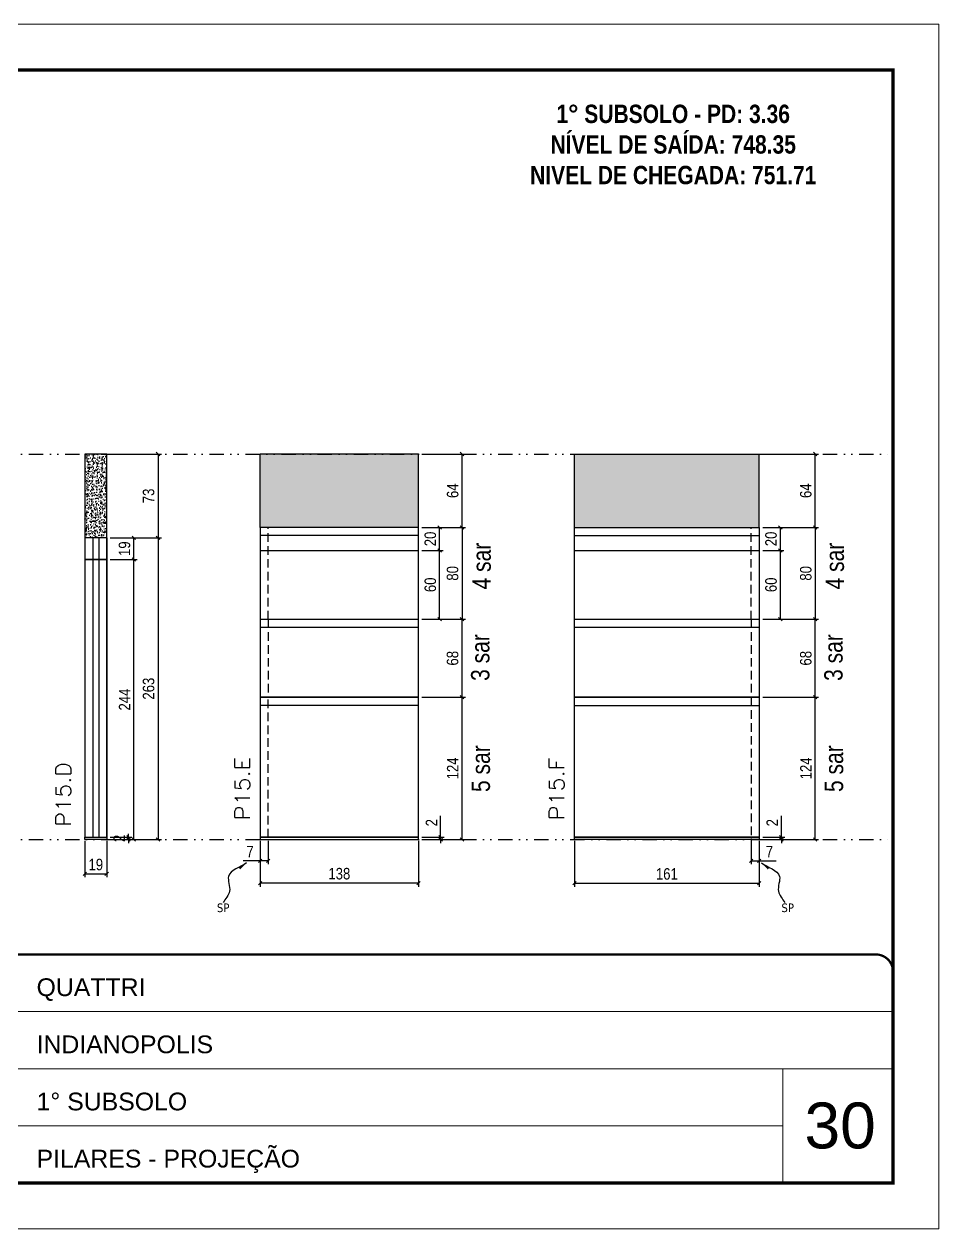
# Model space of a CAD drawing. Header units: millimetres. Extents: x 1945 to 8225, y 304 to 15137.
# Drawn here: x 4231 to 5028, y 6047 to 7097 of the extents above; entities that cross this region are included whole.
import ezdxf

# ---------------------------------------------------------------- set-up
doc = ezdxf.new("R2010")
doc.units = ezdxf.units.MM
for name, pattern in [('CONTINUO', [0]), ('DASHED', [0.75, 0.5, -0.25]), ('DIVIDE2', [0.625, 0.25, -0.125, 0, -0.125, 0, -0.125]), ('HIDDEN', [0.375, 0.25, -0.125])]:
    doc.linetypes.add(name, pattern=pattern)
for name, color, linetype, lineweight in [('CARIMBO', 255, 'Continuous', 9), ('Folhas', 255, 'Continuous', 9), ('SARRAFO DE PRESSAO', 251, 'DASHED', 9), ('Texto Seção', 7, 'Continuous', 15)]:
    doc.layers.add(name, color=color, linetype=linetype, lineweight=lineweight)
for name, color, linetype in [('COTA', 241, 'Continuous'), ('NOMENCLATURA', 7, 'Continuous'), ('Nível', 160, 'Continuous'), ('Painéis', 200, 'Continuous'), ('SARR_2.2x7', 40, 'Continuous'), ('texto', 7, 'Continuous')]:
    doc.layers.add(name, color=color, linetype=linetype)
doc.styles.add('ARIAL', font='arial.ttf')
doc.styles.add('ARIAL_NARROW', font='ARIALN.TTF', dxfattribs={"height": 0.2})
doc.styles.add('COTA TECNICA', font='techl___.ttf', dxfattribs={"height": 10})
doc.styles.add('COTA TECNICA-50', font='techl___.ttf', dxfattribs={"height": 10})
doc.styles.add('REGUA-120', font='ROMANS.shx', dxfattribs={"height": 15})
doc.styles.add('ROMANC', font='techb___.ttf', dxfattribs={"height": 2.5})
doc.styles.get("Standard").update_dxf_attribs({"font": 'arial.ttf'})
doc.dimstyles.new('COTA PAINEL-50', dxfattribs={"dimtxt": 10, "dimasz": 3, "dimexe": 3, "dimexo": 3, "dimgap": 3, "dimtad": 1, "dimdec": 1, "dimzin": 12, "dimdsep": 46, "dimtxsty": 'COTA TECNICA-50', "dimblk1": 'OBLIQUE', "dimblk2": 'OBLIQUE', "dimsah": 1, "dimcen": 0.9, "dimclrd": 4, "dimclre": 4, "dimclrt": 240, "dimadec": 1, "dimazin": 3, "dimtfac": 1, "dimtdec": 1, "dimtmove": 0, "dimatfit": 3, "dimfxl": 1, "dimtolj": 1, "dimtzin": 12, "dimarcsym": 0})
doc.dimstyles.new('PAINEL', dxfattribs={"dimtxt": 10, "dimasz": 3, "dimexe": 3, "dimexo": 3, "dimgap": 3, "dimtad": 1, "dimdec": 1, "dimzin": 12, "dimdsep": 46, "dimtxsty": 'COTA TECNICA', "dimblk1": 'OBLIQUE', "dimblk2": 'OBLIQUE', "dimsah": 1, "dimcen": 0.9, "dimclrd": 4, "dimclre": 4, "dimclrt": 240, "dimadec": 1, "dimazin": 3, "dimtfac": 1, "dimtdec": 1, "dimtmove": 0, "dimatfit": 3, "dimfxl": 1, "dimtolj": 1, "dimtzin": 12, "dimarcsym": 0})
doc.dimstyles.get("Standard").update_dxf_attribs({"dimtxt": 0.18, "dimasz": 0.18, "dimexe": 0.18, "dimexo": 0.0625, "dimgap": 0.09, "dimtad": 0, "dimtih": 1, "dimtoh": 1, "dimdec": 4, "dimzin": 0, "dimdsep": 46, "dimtxsty": 'Standard', "dimcen": 0.09, "dimadec": 0, "dimazin": 0, "dimtfac": 1, "dimtdec": 4, "dimtofl": 0, "dimtmove": 0, "dimatfit": 3, "dimfxl": 1, "dimtolj": 1, "dimtzin": 0, "dimarcsym": 0})

# ---------------------------------------------------------------- blocks, each defined once
blk = doc.blocks.new('9999999999')
at = {"color": 30, "linetype": 'CONTINUO'}
for p, q in [((98564.6, 34379.6), (99584, 34379.6)), ((98564.6, 34329.8), (99488, 34329.8)), ((99584, 34329.8), (99488, 34329.8)), ((99488, 34329.8), (99488, 34230.2)), ((98564.6, 34280), (99488, 34280))]:
    blk.add_line(p, q, dxfattribs=at)
at = {"color": 30, "linetype": 'CONTINUO', "const_width": 2}
blk.add_lwpolyline([(99584, 34230.2), (99584, 34414.4, 0.414214), (99569, 34429.4), (98229, 34429.4, 0.414214), (98214, 34414.4), (98214, 34245.2, 0.414214), (98229, 34230.2), (99584, 34230.2)], format="xyb", dxfattribs=at)
at = {"layer": 'Folhas'}
blk.add_lwpolyline([(98139, 34190.2), (99624, 34190.2), (99624, 35240.2), (98139, 35240.2)], close=True, dxfattribs=at)
at = {"layer": 'Folhas', "color": 30, "const_width": 3}
blk.add_lwpolyline([(98214, 34230.2), (99584, 34230.2), (99584, 35200.2), (98214, 35200.2)], close=True, dxfattribs=at)
at = {"color": 7, "linetype": 'Continuous', "ltscale": 5, "style": 'ARIAL'}
for s, height, p in [('QUATTRI', 15.48, (98837.7, 34393.1)), ('INDIANOPOLIS', 15.483, (98837.7, 34343.3)), ('1° SUBSOLO', 15.48, (98837.7, 34293.5)), ('PILARES - PROJEÇÃO', 15.483, (98837.7, 34243.7))]:
    blk.add_text(s, height=height, dxfattribs=at).set_placement(p)
blk = doc.blocks.new('_Oblique')
at = {"color": 0, "linetype": 'ByBlock', "lineweight": -2}
blk.add_line((-0.5, -0.5), (0.5, 0.5), dxfattribs=at)
blk = doc.blocks.new('*D767')
at = {"layer": 'COTA', "color": 4, "lineweight": -2, "transparency": 16777216}
for p, q in [((4436.9, 6385.4), (4436.9, 6345.3)), ((4574.9, 6385.4), (4574.9, 6345.3)), ((4574.9, 6348.3), (4436.9, 6348.3))]:
    blk.add_line(p, q, dxfattribs=at)
at = {"layer": 'Defpoints', "color": 0, "transparency": 16777216}
for p in [(4436.9, 6388.4), (4574.9, 6388.4), (4436.9, 6348.3)]:
    blk.add_point(p, dxfattribs=at)
at = {"layer": 'COTA', "color": 4, "lineweight": -2, "transparency": 16777216, "xscale": 3, "yscale": 3, "zscale": 3, "rotation": 180}
blk.add_blockref('_Oblique', (4436.9, 6348.3), dxfattribs=at)
at = {"layer": 'COTA', "color": 4, "lineweight": -2, "transparency": 16777216, "xscale": 3, "yscale": 3, "zscale": 3}
blk.add_blockref('_Oblique', (4574.9, 6348.3), dxfattribs=at)
at = {"layer": 'COTA', "color": 240, "transparency": 16777216, "insert": (4505.9, 6356.6), "char_height": 10, "attachment_point": 5, "style": 'COTA TECNICA'}
blk.add_mtext('\\A1;138', dxfattribs=at)
blk = doc.blocks.new('*D768')
at = {"layer": 'COTA', "color": 4, "lineweight": -2, "transparency": 16777216}
for p, q in [((4443.9, 6385.4), (4443.9, 6364.9)), ((4436.9, 6383.4), (4436.9, 6364.9)), ((4436.9, 6367.9), (4422.2, 6367.9)), ((4443.9, 6367.9), (4436.9, 6367.9))]:
    blk.add_line(p, q, dxfattribs=at)
at = {"layer": 'Defpoints', "color": 0, "transparency": 16777216}
for p in [(4436.9, 6386.4), (4443.9, 6388.4), (4436.9, 6367.9)]:
    blk.add_point(p, dxfattribs=at)
at = {"layer": 'COTA', "color": 4, "lineweight": -2, "transparency": 16777216, "xscale": 3, "yscale": 3, "zscale": 3, "rotation": 180}
blk.add_blockref('_Oblique', (4436.9, 6367.9), dxfattribs=at)
at = {"layer": 'COTA', "color": 4, "lineweight": -2, "transparency": 16777216, "xscale": 3, "yscale": 3, "zscale": 3}
blk.add_blockref('_Oblique', (4443.9, 6367.9), dxfattribs=at)
at = {"layer": 'COTA', "color": 240, "transparency": 16777216, "insert": (4428.1, 6375.9), "char_height": 10, "attachment_point": 5, "style": 'COTA TECNICA-50'}
blk.add_mtext('\\A1;7', dxfattribs=at)
blk = doc.blocks.new('*D769')
at = {"layer": 'COTA', "color": 4, "lineweight": -2, "transparency": 16777216}
for p, q in [((4594.2, 6388.4), (4594.2, 6407.2)), ((4577.9, 6388.4), (4597.2, 6388.4)), ((4577.9, 6386.4), (4597.2, 6386.4)), ((4594.2, 6386.4), (4594.2, 6388.4)), ((4594.2, 6386.4), (4594.2, 6383.4))]:
    blk.add_line(p, q, dxfattribs=at)
at = {"layer": 'Defpoints', "color": 0, "transparency": 16777216}
for p in [(4574.9, 6388.4), (4574.9, 6386.4), (4594.2, 6386.4)]:
    blk.add_point(p, dxfattribs=at)
at = {"layer": 'COTA', "color": 4, "lineweight": -2, "transparency": 16777216, "xscale": 3, "yscale": 3, "zscale": 3}
for p, rotation in [((4594.2, 6388.4), 270), ((4594.2, 6386.4), 90)]:
    blk.add_blockref('_Oblique', p, dxfattribs=dict(at, rotation=rotation))
at = {"layer": 'COTA', "color": 240, "transparency": 16777216, "insert": (4586.2, 6401.1), "char_height": 10, "attachment_point": 5, "rotation": 90, "style": 'COTA TECNICA-50'}
blk.add_mtext('\\A1;2', dxfattribs=at)
blk = doc.blocks.new('*D675')
at = {"layer": 'COTA', "color": 4, "lineweight": -2, "transparency": 16777216}
for p, q in [((4577.9, 6722.4), (4615.8, 6722.4)), ((4612.8, 6658.4), (4612.8, 6722.4)), ((4577.9, 6658.4), (4615.8, 6658.4))]:
    blk.add_line(p, q, dxfattribs=at)
at = {"layer": 'Defpoints', "color": 0, "transparency": 16777216}
for p in [(4574.9, 6722.4), (4612.8, 6722.4), (4574.9, 6658.4)]:
    blk.add_point(p, dxfattribs=at)
at = {"layer": 'COTA', "color": 4, "lineweight": -2, "transparency": 16777216, "xscale": 3, "yscale": 3, "zscale": 3}
for p, rotation in [((4612.8, 6722.4), 90), ((4612.8, 6658.4), 270)]:
    blk.add_blockref('_Oblique', p, dxfattribs=dict(at, rotation=rotation))
at = {"layer": 'COTA', "color": 240, "transparency": 16777216, "insert": (4604.7, 6690.4), "char_height": 10, "attachment_point": 5, "rotation": 90, "style": 'COTA TECNICA'}
blk.add_mtext('\\A1;64', dxfattribs=at)
blk = doc.blocks.new('*D676')
at = {"layer": 'COTA', "color": 4, "lineweight": -2, "transparency": 16777216}
for p, q in [((4577.9, 6510.4), (4615.8, 6510.4)), ((4612.8, 6386.4), (4612.8, 6510.4)), ((4577.9, 6386.4), (4615.8, 6386.4))]:
    blk.add_line(p, q, dxfattribs=at)
at = {"layer": 'Defpoints', "color": 0, "transparency": 16777216}
for p in [(4574.9, 6510.4), (4612.8, 6510.4), (4574.9, 6386.4)]:
    blk.add_point(p, dxfattribs=at)
at = {"layer": 'COTA', "color": 4, "lineweight": -2, "transparency": 16777216, "xscale": 3, "yscale": 3, "zscale": 3}
for p, rotation in [((4612.8, 6510.4), 90), ((4612.8, 6386.4), 270)]:
    blk.add_blockref('_Oblique', p, dxfattribs=dict(at, rotation=rotation))
at = {"layer": 'COTA', "color": 240, "transparency": 16777216, "insert": (4604.7, 6448.4), "char_height": 10, "attachment_point": 5, "rotation": 90, "style": 'COTA TECNICA'}
blk.add_mtext('\\A1;124', dxfattribs=at)
blk = doc.blocks.new('*D677')
at = {"layer": 'COTA', "color": 4, "lineweight": -2, "transparency": 16777216}
for p, q in [((4710.8, 6385.4), (4710.8, 6345.3)), ((4871.8, 6385.4), (4871.8, 6345.3)), ((4710.8, 6348.3), (4871.8, 6348.3))]:
    blk.add_line(p, q, dxfattribs=at)
at = {"layer": 'Defpoints', "color": 0, "transparency": 16777216}
for p in [(4710.8, 6388.4), (4871.8, 6388.4), (4871.8, 6348.3)]:
    blk.add_point(p, dxfattribs=at)
at = {"layer": 'COTA', "color": 4, "lineweight": -2, "transparency": 16777216, "xscale": 3, "yscale": 3, "zscale": 3, "rotation": 180}
blk.add_blockref('_Oblique', (4710.8, 6348.3), dxfattribs=at)
at = {"layer": 'COTA', "color": 4, "lineweight": -2, "transparency": 16777216, "xscale": 3, "yscale": 3, "zscale": 3}
blk.add_blockref('_Oblique', (4871.8, 6348.3), dxfattribs=at)
at = {"layer": 'COTA', "color": 240, "transparency": 16777216, "insert": (4791.3, 6356.4), "char_height": 10, "attachment_point": 5, "style": 'COTA TECNICA'}
blk.add_mtext('\\A1;161', dxfattribs=at)
blk = doc.blocks.new('*D678')
at = {"layer": 'COTA', "color": 4, "lineweight": -2, "transparency": 16777216}
for p, q in [((4864.8, 6387.4), (4864.8, 6364.9)), ((4871.8, 6383.4), (4871.8, 6364.9)), ((4864.8, 6367.9), (4871.8, 6367.9)), ((4871.8, 6367.9), (4886.5, 6367.9))]:
    blk.add_line(p, q, dxfattribs=at)
at = {"layer": 'Defpoints', "color": 0, "transparency": 16777216}
for p in [(4864.8, 6390.4), (4871.8, 6386.4), (4871.8, 6367.9)]:
    blk.add_point(p, dxfattribs=at)
at = {"layer": 'COTA', "color": 4, "lineweight": -2, "transparency": 16777216, "xscale": 3, "yscale": 3, "zscale": 3, "rotation": 180}
blk.add_blockref('_Oblique', (4864.8, 6367.9), dxfattribs=at)
at = {"layer": 'COTA', "color": 4, "lineweight": -2, "transparency": 16777216, "xscale": 3, "yscale": 3, "zscale": 3}
blk.add_blockref('_Oblique', (4871.8, 6367.9), dxfattribs=at)
at = {"layer": 'COTA', "color": 240, "transparency": 16777216, "insert": (4880.7, 6375.9), "char_height": 10, "attachment_point": 5, "style": 'COTA TECNICA-50'}
blk.add_mtext('\\A1;7', dxfattribs=at)
blk = doc.blocks.new('*D679')
at = {"layer": 'COTA', "color": 4, "lineweight": -2, "transparency": 16777216}
for p, q in [((4891.1, 6388.4), (4891.1, 6407.2)), ((4874.8, 6388.4), (4894.1, 6388.4)), ((4874.8, 6386.4), (4894.1, 6386.4)), ((4891.1, 6386.4), (4891.1, 6388.4)), ((4891.1, 6386.4), (4891.1, 6383.4))]:
    blk.add_line(p, q, dxfattribs=at)
at = {"layer": 'Defpoints', "color": 0, "transparency": 16777216}
for p in [(4871.8, 6388.4), (4871.8, 6386.4), (4891.1, 6386.4)]:
    blk.add_point(p, dxfattribs=at)
at = {"layer": 'COTA', "color": 4, "lineweight": -2, "transparency": 16777216, "xscale": 3, "yscale": 3, "zscale": 3}
for p, rotation in [((4891.1, 6388.4), 270), ((4891.1, 6386.4), 90)]:
    blk.add_blockref('_Oblique', p, dxfattribs=dict(at, rotation=rotation))
at = {"layer": 'COTA', "color": 240, "transparency": 16777216, "insert": (4883.1, 6401.1), "char_height": 10, "attachment_point": 5, "rotation": 90, "style": 'COTA TECNICA-50'}
blk.add_mtext('\\A1;2', dxfattribs=at)
blk = doc.blocks.new('*D680')
at = {"layer": 'COTA', "color": 4, "lineweight": -2, "transparency": 16777216}
for p, q in [((4874.8, 6722.4), (4923.5, 6722.4)), ((4920.5, 6658.4), (4920.5, 6722.4)), ((4874.8, 6658.4), (4923.5, 6658.4))]:
    blk.add_line(p, q, dxfattribs=at)
at = {"layer": 'Defpoints', "color": 0, "transparency": 16777216}
for p in [(4871.8, 6722.4), (4920.5, 6722.4), (4871.8, 6658.4)]:
    blk.add_point(p, dxfattribs=at)
at = {"layer": 'COTA', "color": 4, "lineweight": -2, "transparency": 16777216, "xscale": 3, "yscale": 3, "zscale": 3}
for p, rotation in [((4920.5, 6722.4), 90), ((4920.5, 6658.4), 270)]:
    blk.add_blockref('_Oblique', p, dxfattribs=dict(at, rotation=rotation))
at = {"layer": 'COTA', "color": 240, "transparency": 16777216, "insert": (4912.4, 6690.4), "char_height": 10, "attachment_point": 5, "rotation": 90, "style": 'COTA TECNICA'}
blk.add_mtext('\\A1;64', dxfattribs=at)
blk = doc.blocks.new('*D681')
at = {"layer": 'COTA', "color": 4, "lineweight": -2, "transparency": 16777216}
for p, q in [((4874.8, 6510.4), (4923.5, 6510.4)), ((4920.5, 6386.4), (4920.5, 6510.4)), ((4874.8, 6386.4), (4923.5, 6386.4))]:
    blk.add_line(p, q, dxfattribs=at)
at = {"layer": 'Defpoints', "color": 0, "transparency": 16777216}
for p in [(4871.8, 6510.4), (4920.5, 6510.4), (4871.8, 6386.4)]:
    blk.add_point(p, dxfattribs=at)
at = {"layer": 'COTA', "color": 4, "lineweight": -2, "transparency": 16777216, "xscale": 3, "yscale": 3, "zscale": 3}
for p, rotation in [((4920.5, 6510.4), 90), ((4920.5, 6386.4), 270)]:
    blk.add_blockref('_Oblique', p, dxfattribs=dict(at, rotation=rotation))
at = {"layer": 'COTA', "color": 240, "transparency": 16777216, "insert": (4912.5, 6448.4), "char_height": 10, "attachment_point": 5, "rotation": 90, "style": 'COTA TECNICA'}
blk.add_mtext('\\A1;124', dxfattribs=at)
blk = doc.blocks.new('*D686')
at = {"layer": 'COTA', "color": 4, "lineweight": -2, "transparency": 16777216}
for p, q in [((4284.2, 6385.4), (4284.2, 6353.5)), ((4303.2, 6385.4), (4303.2, 6353.5)), ((4284.2, 6356.5), (4303.2, 6356.5))]:
    blk.add_line(p, q, dxfattribs=at)
at = {"layer": 'Defpoints', "color": 0, "transparency": 16777216}
for p in [(4284.2, 6388.4), (4303.2, 6388.4), (4303.2, 6356.5)]:
    blk.add_point(p, dxfattribs=at)
at = {"layer": 'COTA', "color": 4, "lineweight": -2, "transparency": 16777216, "xscale": 3, "yscale": 3, "zscale": 3, "rotation": 180}
blk.add_blockref('_Oblique', (4284.2, 6356.5), dxfattribs=at)
at = {"layer": 'COTA', "color": 4, "lineweight": -2, "transparency": 16777216, "xscale": 3, "yscale": 3, "zscale": 3}
blk.add_blockref('_Oblique', (4303.2, 6356.5), dxfattribs=at)
at = {"layer": 'COTA', "color": 240, "transparency": 16777216, "insert": (4293.7, 6364.6), "char_height": 10, "attachment_point": 5, "style": 'COTA TECNICA'}
blk.add_mtext('\\A1;19', dxfattribs=at)
blk = doc.blocks.new('*D687')
at = {"layer": 'COTA', "color": 4, "lineweight": -2, "transparency": 16777216}
for p, q in [((4306.2, 6388.4), (4325.1, 6388.4)), ((4306.2, 6386.4), (4325.1, 6386.4)), ((4322.1, 6388.4), (4322.1, 6391.4)), ((4322.1, 6386.4), (4322.1, 6388.4)), ((4322.1, 6386.4), (4322.1, 6383.4))]:
    blk.add_line(p, q, dxfattribs=at)
at = {"layer": 'Defpoints', "color": 0, "transparency": 16777216}
for p in [(4303.2, 6388.4), (4303.2, 6386.4), (4322.1, 6388.4)]:
    blk.add_point(p, dxfattribs=at)
at = {"layer": 'COTA', "color": 4, "lineweight": -2, "transparency": 16777216, "xscale": 3, "yscale": 3, "zscale": 3}
for p, rotation in [((4322.1, 6388.4), 270), ((4322.1, 6386.4), 90)]:
    blk.add_blockref('_Oblique', p, dxfattribs=dict(at, rotation=rotation))
at = {"layer": 'COTA', "color": 240, "transparency": 16777216, "insert": (4314.1, 6387.4), "char_height": 10, "attachment_point": 5, "rotation": 90, "style": 'COTA TECNICA-50'}
blk.add_mtext('\\A1;2', dxfattribs=at)
blk = doc.blocks.new('*D688')
at = {"layer": 'COTA', "color": 4, "linetype": 'ByBlock', "lineweight": -2, "transparency": 16777216}
for p, q in [((4306.2, 6649.4), (4329.8, 6649.4)), ((4326.8, 6630.4), (4326.8, 6649.4)), ((4306.2, 6630.4), (4329.8, 6630.4))]:
    blk.add_line(p, q, dxfattribs=at)
at = {"layer": 'Defpoints', "color": 0, "linetype": 'ByBlock', "transparency": 16777216}
for p in [(4303.2, 6649.4), (4326.8, 6649.4), (4303.2, 6630.4)]:
    blk.add_point(p, dxfattribs=at)
at = {"layer": 'COTA', "color": 4, "linetype": 'ByBlock', "lineweight": -2, "transparency": 16777216, "xscale": 3, "yscale": 3, "zscale": 3}
for p, rotation in [((4326.8, 6649.4), 90), ((4326.8, 6630.4), 270)]:
    blk.add_blockref('_Oblique', p, dxfattribs=dict(at, rotation=rotation))
at = {"layer": 'COTA', "color": 240, "linetype": 'ByBlock', "transparency": 16777216, "insert": (4318.7, 6639.9), "char_height": 10, "attachment_point": 5, "rotation": 90, "style": 'COTA TECNICA'}
blk.add_mtext('\\A1;19', dxfattribs=at)
blk = doc.blocks.new('*D689')
at = {"layer": 'COTA', "color": 4, "lineweight": -2, "transparency": 16777216}
for p, q in [((4306.2, 6630.4), (4329.8, 6630.4)), ((4326.8, 6386.4), (4326.8, 6630.4)), ((4306.2, 6386.4), (4329.8, 6386.4))]:
    blk.add_line(p, q, dxfattribs=at)
at = {"layer": 'Defpoints', "color": 0, "transparency": 16777216}
for p in [(4303.2, 6630.4), (4326.8, 6630.4), (4303.2, 6386.4)]:
    blk.add_point(p, dxfattribs=at)
at = {"layer": 'COTA', "color": 4, "lineweight": -2, "transparency": 16777216, "xscale": 3, "yscale": 3, "zscale": 3}
for p, rotation in [((4326.8, 6630.4), 90), ((4326.8, 6386.4), 270)]:
    blk.add_blockref('_Oblique', p, dxfattribs=dict(at, rotation=rotation))
at = {"layer": 'COTA', "color": 240, "transparency": 16777216, "insert": (4318.8, 6508.4), "char_height": 10, "attachment_point": 5, "rotation": 90, "style": 'COTA TECNICA'}
blk.add_mtext('\\A1;244', dxfattribs=at)
blk = doc.blocks.new('*D690')
at = {"layer": 'COTA', "color": 4, "lineweight": -2, "transparency": 16777216}
for p, q in [((4306.2, 6722.4), (4350.9, 6722.4)), ((4347.9, 6722.4), (4347.9, 6649.4)), ((4306.2, 6649.4), (4350.9, 6649.4))]:
    blk.add_line(p, q, dxfattribs=at)
at = {"layer": 'Defpoints', "color": 0, "transparency": 16777216}
for p in [(4303.2, 6722.4), (4303.2, 6649.4), (4347.9, 6649.4)]:
    blk.add_point(p, dxfattribs=at)
at = {"layer": 'COTA', "color": 4, "lineweight": -2, "transparency": 16777216, "xscale": 3, "yscale": 3, "zscale": 3}
for p, rotation in [((4347.9, 6722.4), 90), ((4347.9, 6649.4), 270)]:
    blk.add_blockref('_Oblique', p, dxfattribs=dict(at, rotation=rotation))
at = {"layer": 'COTA', "color": 240, "transparency": 16777216, "insert": (4339.7, 6685.9), "char_height": 10, "attachment_point": 5, "rotation": 90, "style": 'COTA TECNICA'}
blk.add_mtext('\\A1;73', dxfattribs=at)
blk = doc.blocks.new('*D1514')
at = {"layer": 'COTA', "color": 4, "lineweight": -2, "transparency": 16777216}
for p, q in [((4306.2, 6649.4), (4350.9, 6649.4)), ((4347.9, 6649.4), (4347.9, 6386.4)), ((4306.2, 6386.4), (4350.9, 6386.4))]:
    blk.add_line(p, q, dxfattribs=at)
at = {"layer": 'Defpoints', "color": 0, "transparency": 16777216}
for p in [(4303.2, 6649.4), (4303.2, 6386.4), (4347.9, 6386.4)]:
    blk.add_point(p, dxfattribs=at)
at = {"layer": 'COTA', "color": 4, "lineweight": -2, "transparency": 16777216, "xscale": 3, "yscale": 3, "zscale": 3}
for p, rotation in [((4347.9, 6649.4), 90), ((4347.9, 6386.4), 270)]:
    blk.add_blockref('_Oblique', p, dxfattribs=dict(at, rotation=rotation))
at = {"layer": 'COTA', "color": 240, "transparency": 16777216, "insert": (4339.7, 6517.9), "char_height": 10, "attachment_point": 5, "rotation": 90, "style": 'COTA TECNICA'}
blk.add_mtext('\\A1;263', dxfattribs=at)
blk = doc.blocks.new('*D802')
at = {"layer": 'COTA', "color": 4, "lineweight": -2, "transparency": 16777216}
for p, q in [((4577.9, 6658.4), (4596.3, 6658.4)), ((4593.3, 6638.4), (4593.3, 6658.4)), ((4577.9, 6638.4), (4596.3, 6638.4))]:
    blk.add_line(p, q, dxfattribs=at)
at = {"layer": 'Defpoints', "color": 0, "transparency": 16777216}
for p in [(4574.9, 6658.4), (4593.3, 6658.4), (4574.9, 6638.4)]:
    blk.add_point(p, dxfattribs=at)
at = {"layer": 'COTA', "color": 4, "lineweight": -2, "transparency": 16777216, "xscale": 3, "yscale": 3, "zscale": 3}
for p, rotation in [((4593.3, 6658.4), 90), ((4593.3, 6638.4), 270)]:
    blk.add_blockref('_Oblique', p, dxfattribs=dict(at, rotation=rotation))
at = {"layer": 'COTA', "color": 240, "transparency": 16777216, "insert": (4585.2, 6648.4), "char_height": 10, "attachment_point": 5, "rotation": 90, "style": 'COTA TECNICA'}
blk.add_mtext('\\A1;20', dxfattribs=at)
blk = doc.blocks.new('*D803')
at = {"layer": 'Defpoints', "color": 0, "transparency": 16777216}
for p in [(4574.9, 6578.4), (4612.8, 6578.4), (4574.9, 6510.4)]:
    blk.add_point(p, dxfattribs=at)
at = {"layer": 'Painéis', "color": 4, "lineweight": -2, "transparency": 16777216}
for p, q in [((4577.9, 6578.4), (4615.8, 6578.4)), ((4612.8, 6510.4), (4612.8, 6578.4)), ((4577.9, 6510.4), (4615.8, 6510.4))]:
    blk.add_line(p, q, dxfattribs=at)
at = {"layer": 'Painéis', "color": 4, "lineweight": -2, "transparency": 16777216, "xscale": 3, "yscale": 3, "zscale": 3}
for p, rotation in [((4612.8, 6578.4), 90), ((4612.8, 6510.4), 270)]:
    blk.add_blockref('_Oblique', p, dxfattribs=dict(at, rotation=rotation))
at = {"layer": 'Painéis', "color": 240, "transparency": 16777216, "insert": (4604.6, 6544.4), "char_height": 10, "attachment_point": 5, "rotation": 90, "style": 'COTA TECNICA'}
blk.add_mtext('\\A1;68', dxfattribs=at)
blk = doc.blocks.new('*D804')
at = {"layer": 'Defpoints', "color": 0, "transparency": 16777216}
for p in [(4574.9, 6638.4), (4593.3, 6638.4), (4574.9, 6578.4)]:
    blk.add_point(p, dxfattribs=at)
at = {"layer": 'Painéis', "color": 4, "lineweight": -2, "transparency": 16777216}
for p, q in [((4577.9, 6638.4), (4596.3, 6638.4)), ((4593.3, 6578.4), (4593.3, 6638.4)), ((4577.9, 6578.4), (4596.3, 6578.4))]:
    blk.add_line(p, q, dxfattribs=at)
at = {"layer": 'Painéis', "color": 4, "lineweight": -2, "transparency": 16777216, "xscale": 3, "yscale": 3, "zscale": 3}
for p, rotation in [((4593.3, 6638.4), 90), ((4593.3, 6578.4), 270)]:
    blk.add_blockref('_Oblique', p, dxfattribs=dict(at, rotation=rotation))
at = {"layer": 'Painéis', "color": 240, "transparency": 16777216, "insert": (4585.2, 6608.4), "char_height": 10, "attachment_point": 5, "rotation": 90, "style": 'COTA TECNICA'}
blk.add_mtext('\\A1;60', dxfattribs=at)
blk = doc.blocks.new('*D805')
at = {"layer": 'Defpoints', "color": 0, "transparency": 16777216}
for p in [(4574.9, 6658.4), (4574.9, 6578.4), (4612.8, 6578.4)]:
    blk.add_point(p, dxfattribs=at)
at = {"layer": 'Painéis', "color": 4, "lineweight": -2, "transparency": 16777216}
for p, q in [((4577.9, 6658.4), (4615.8, 6658.4)), ((4612.8, 6658.4), (4612.8, 6578.4)), ((4577.9, 6578.4), (4615.8, 6578.4))]:
    blk.add_line(p, q, dxfattribs=at)
at = {"layer": 'Painéis', "color": 4, "lineweight": -2, "transparency": 16777216, "xscale": 3, "yscale": 3, "zscale": 3}
for p, rotation in [((4612.8, 6658.4), 90), ((4612.8, 6578.4), 270)]:
    blk.add_blockref('_Oblique', p, dxfattribs=dict(at, rotation=rotation))
at = {"layer": 'Painéis', "color": 240, "transparency": 16777216, "insert": (4604.6, 6618.4), "char_height": 10, "attachment_point": 5, "rotation": 90, "style": 'COTA TECNICA'}
blk.add_mtext('\\A1;80', dxfattribs=at)
blk = doc.blocks.new('*D806')
at = {"layer": 'COTA', "color": 4, "lineweight": -2, "transparency": 16777216}
for p, q in [((4874.8, 6658.4), (4893.2, 6658.4)), ((4890.2, 6638.4), (4890.2, 6658.4)), ((4874.8, 6638.4), (4893.2, 6638.4))]:
    blk.add_line(p, q, dxfattribs=at)
at = {"layer": 'Defpoints', "color": 0, "transparency": 16777216}
for p in [(4871.8, 6658.4), (4890.2, 6658.4), (4871.8, 6638.4)]:
    blk.add_point(p, dxfattribs=at)
at = {"layer": 'COTA', "color": 4, "lineweight": -2, "transparency": 16777216, "xscale": 3, "yscale": 3, "zscale": 3}
for p, rotation in [((4890.2, 6658.4), 90), ((4890.2, 6638.4), 270)]:
    blk.add_blockref('_Oblique', p, dxfattribs=dict(at, rotation=rotation))
at = {"layer": 'COTA', "color": 240, "transparency": 16777216, "insert": (4882.1, 6648.4), "char_height": 10, "attachment_point": 5, "rotation": 90, "style": 'COTA TECNICA'}
blk.add_mtext('\\A1;20', dxfattribs=at)
blk = doc.blocks.new('*D807')
at = {"layer": 'Defpoints', "color": 0, "transparency": 16777216}
for p in [(4871.8, 6578.4), (4920.5, 6578.4), (4871.8, 6510.4)]:
    blk.add_point(p, dxfattribs=at)
at = {"layer": 'Painéis', "color": 4, "lineweight": -2, "transparency": 16777216}
for p, q in [((4874.8, 6578.4), (4923.5, 6578.4)), ((4920.5, 6510.4), (4920.5, 6578.4)), ((4874.8, 6510.4), (4923.5, 6510.4))]:
    blk.add_line(p, q, dxfattribs=at)
at = {"layer": 'Painéis', "color": 4, "lineweight": -2, "transparency": 16777216, "xscale": 3, "yscale": 3, "zscale": 3}
for p, rotation in [((4920.5, 6578.4), 90), ((4920.5, 6510.4), 270)]:
    blk.add_blockref('_Oblique', p, dxfattribs=dict(at, rotation=rotation))
at = {"layer": 'Painéis', "color": 240, "transparency": 16777216, "insert": (4912.4, 6544.4), "char_height": 10, "attachment_point": 5, "rotation": 90, "style": 'COTA TECNICA'}
blk.add_mtext('\\A1;68', dxfattribs=at)
blk = doc.blocks.new('*D808')
at = {"layer": 'Defpoints', "color": 0, "transparency": 16777216}
for p in [(4871.8, 6638.4), (4890.2, 6638.4), (4871.8, 6578.4)]:
    blk.add_point(p, dxfattribs=at)
at = {"layer": 'Painéis', "color": 4, "lineweight": -2, "transparency": 16777216}
for p, q in [((4874.8, 6638.4), (4893.2, 6638.4)), ((4890.2, 6578.4), (4890.2, 6638.4)), ((4874.8, 6578.4), (4893.2, 6578.4))]:
    blk.add_line(p, q, dxfattribs=at)
at = {"layer": 'Painéis', "color": 4, "lineweight": -2, "transparency": 16777216, "xscale": 3, "yscale": 3, "zscale": 3}
for p, rotation in [((4890.2, 6638.4), 90), ((4890.2, 6578.4), 270)]:
    blk.add_blockref('_Oblique', p, dxfattribs=dict(at, rotation=rotation))
at = {"layer": 'Painéis', "color": 240, "transparency": 16777216, "insert": (4882.1, 6608.4), "char_height": 10, "attachment_point": 5, "rotation": 90, "style": 'COTA TECNICA'}
blk.add_mtext('\\A1;60', dxfattribs=at)
blk = doc.blocks.new('*D809')
at = {"layer": 'Defpoints', "color": 0, "transparency": 16777216}
for p in [(4871.8, 6658.4), (4871.8, 6578.4), (4920.5, 6578.4)]:
    blk.add_point(p, dxfattribs=at)
at = {"layer": 'Painéis', "color": 4, "lineweight": -2, "transparency": 16777216}
for p, q in [((4874.8, 6658.4), (4923.5, 6658.4)), ((4920.5, 6658.4), (4920.5, 6578.4)), ((4874.8, 6578.4), (4923.5, 6578.4))]:
    blk.add_line(p, q, dxfattribs=at)
at = {"layer": 'Painéis', "color": 4, "lineweight": -2, "transparency": 16777216, "xscale": 3, "yscale": 3, "zscale": 3}
for p, rotation in [((4920.5, 6658.4), 90), ((4920.5, 6578.4), 270)]:
    blk.add_blockref('_Oblique', p, dxfattribs=dict(at, rotation=rotation))
at = {"layer": 'Painéis', "color": 240, "transparency": 16777216, "insert": (4912.4, 6618.4), "char_height": 10, "attachment_point": 5, "rotation": 90, "style": 'COTA TECNICA'}
blk.add_mtext('\\A1;80', dxfattribs=at)

msp = doc.modelspace()

# ---------------------------------------------------------------- hatches: boundary and pattern name
at = {"layer": 'COTA', "linetype": 'ByBlock'}
h = msp.add_hatch(dxfattribs=at)
h.set_pattern_fill('AR-CONC', color=256, scale=0.03)
h.set_pattern_definition([(50, (-12875.523, 1223.9313), (5.4655401, -0.4781726), [0.5715, -6.2865]), (355, (-12875.523, 1223.9313), (-1.0573026, 5.7317054), [0.4572, -5.0292175]), (100.451445, (-12875.0675, 1223.8914), (4.4082374, 5.2535326), [0.4857003, -5.3427073]), (46.1842, (-12875.523, 1225.455), (8.1323712, -1.2612698), [0.85725, -9.42975]), (96.63556, (-12874.845, 1225.35), (7.122124, 7.4227837), [0.7285507, -8.0140682]), (351.18415, (-12875.523, 1225.455), (7.122124, 7.4227837), [0.685799, -7.543792]), (21, (-12874.761, 1225.0743), (4.5484317, -3.067956), [0.5715, -6.2865]), (326, (-12874.761, 1225.0743), (1.8540609, 5.525639), [0.4572, -5.0292]), (71.451445, (-12874.382, 1224.8186), (6.4024926, 2.457683), [0.4857003, -5.3426981]), (37.5, (-12875.523, 1223.9313), (0.0926581, 2.53665117), [0, -4.96824, 0, -5.1054, 0, -5.04825]), (7.5, (-12875.523, 1223.9313), (2.00458988, 3.00541724), [0, -2.91084, 0, -4.85394, 0, -1.92405]), (327.5, (-12877.2223, 1223.9313), (4.06771786, -0.17186232), [0, -1.905, 0, -5.9436, 0, -7.8867]), (317.5, (-12877.9843, 1223.9313), (4.44387544, 0.7627947), [0, -2.4765, 0, -3.94716, 0, -5.6007])])
h.paths.add_polyline_path([(4284.2, 6649.37), (4303.2, 6649.37), (4303.2, 6722.37), (4284.2, 6722.37)])
h = msp.add_hatch(dxfattribs=at)
h.set_pattern_fill('AR-CONC', color=256, scale=0.03)
h.set_pattern_definition([(50, (-12194.835, 1312.9313), (5.4655401, -0.4781726), [0.5715, -6.2865]), (355, (-12194.835, 1312.9313), (-1.0573026, 5.7317054), [0.4572, -5.0292175]), (100.451445, (-12194.38, 1312.8914), (4.4082374, 5.2535326), [0.4857003, -5.3427073]), (46.1842, (-12194.835, 1314.455), (8.1323712, -1.2612698), [0.85725, -9.42975]), (96.63556, (-12194.1575, 1314.35), (7.122124, 7.4227837), [0.7285507, -8.0140682]), (351.18415, (-12194.835, 1314.455), (7.122124, 7.4227837), [0.685799, -7.543792]), (21, (-12194.073, 1314.0743), (4.5484317, -3.067956), [0.5715, -6.2865]), (326, (-12194.073, 1314.0743), (1.8540609, 5.525639), [0.4572, -5.0292]), (71.451445, (-12193.694, 1313.8186), (6.4024926, 2.457683), [0.4857003, -5.3426981]), (37.5, (-12194.8352, 1312.9313), (0.0926581, 2.53665117), [0, -4.96824, 0, -5.1054, 0, -5.04825]), (7.5, (-12194.8352, 1312.9313), (2.00458988, 3.00541724), [0, -2.91084, 0, -4.85394, 0, -1.92405]), (327.5, (-12196.5345, 1312.9313), (4.06771786, -0.17186232), [0, -1.905, 0, -5.9436, 0, -7.8867]), (317.5, (-12197.2965, 1312.9313), (4.44387544, 0.7627947), [0, -2.4765, 0, -3.94716, 0, -5.6007])])
h.paths.add_polyline_path([(4574.93, 6658.37), (4574.93, 6722.37), (4436.93, 6722.37), (4436.93, 6658.37)])
h = msp.add_hatch(dxfattribs=at)
h.set_pattern_fill('AR-CONC', color=256, scale=0.03)
h.set_pattern_definition([(50, (-11920.953, 1312.9313), (5.4655401, -0.4781726), [0.5715, -6.2865]), (355, (-11920.953, 1312.9313), (-1.0573026, 5.7317054), [0.4572, -5.0292175]), (100.451445, (-11920.4976, 1312.8914), (4.4082374, 5.2535326), [0.4857003, -5.3427073]), (46.1842, (-11920.953, 1314.455), (8.1323712, -1.2612698), [0.85725, -9.42975]), (96.63556, (-11920.2754, 1314.35), (7.122124, 7.4227837), [0.7285507, -8.0140682]), (351.18415, (-11920.953, 1314.455), (7.122124, 7.4227837), [0.685799, -7.543792]), (21, (-11920.191, 1314.0743), (4.5484317, -3.067956), [0.5715, -6.2865]), (326, (-11920.191, 1314.0743), (1.8540609, 5.525639), [0.4572, -5.0292]), (71.451445, (-11919.812, 1313.8186), (6.4024926, 2.457683), [0.4857003, -5.3426981]), (37.5, (-11920.9531, 1312.9313), (0.0926581, 2.53665117), [0, -4.96824, 0, -5.1054, 0, -5.04825]), (7.5, (-11920.953, 1312.9313), (2.00458988, 3.00541724), [0, -2.91084, 0, -4.85394, 0, -1.92405]), (327.5, (-11922.6524, 1312.9313), (4.06771786, -0.17186232), [0, -1.905, 0, -5.9436, 0, -7.8867]), (317.5, (-11923.4144, 1312.9313), (4.44387544, 0.7627947), [0, -2.4765, 0, -3.94716, 0, -5.6007])])
h.paths.add_polyline_path([(4871.81, 6658.37), (4871.81, 6722.37), (4710.81, 6722.37), (4710.81, 6658.37)])

# ---------------------------------------------------------------- linework, layer by layer
for p, q in [((4574.93, 6722.37), (4436.93, 6722.37)), ((4436.93, 6658.37), (4436.93, 6722.37)), ((4574.93, 6658.37), (4574.93, 6722.37)), ((4710.81, 6658.37), (4710.81, 6722.37)), ((4710.81, 6722.37), (4871.81, 6722.37)), ((4871.81, 6658.37), (4871.81, 6722.37))]:
    msp.add_line(p, q, dxfattribs=at)
msp.add_lwpolyline([(4303.2, 6649.37), (4303.2, 6722.37), (4284.2, 6722.37), (4284.2, 6649.37)], dxfattribs=at)
at = {"layer": 'Nível', "color": 4, "linetype": 'DIVIDE2', "ltscale": 50}
for p, q in [((4078.15, 6722.37), (4988.36, 6722.37)), ((4078.15, 6386.37), (4988.36, 6386.37))]:
    msp.add_line(p, q, dxfattribs=at)
at = {"layer": 'Painéis'}
for p, q in [((4436.93, 6658.37), (4436.93, 6510.37)), ((4574.93, 6658.37), (4436.93, 6658.37)), ((4574.93, 6510.37), (4574.93, 6658.37)), ((4710.81, 6510.37), (4710.81, 6658.37)), ((4710.81, 6658.37), (4871.81, 6658.37)), ((4871.81, 6658.37), (4871.81, 6510.37)), ((4284.2, 6649.37), (4284.2, 6388.37)), ((4303.2, 6649.37), (4284.2, 6649.37)), ((4303.2, 6388.37), (4303.2, 6649.37)), ((4303.2, 6649.37), (4303.2, 6388.37)), ((4436.93, 6638.37), (4574.93, 6638.37)), ((4710.81, 6638.37), (4871.81, 6638.37)), ((4284.2, 6630.37), (4303.2, 6630.37)), ((4303.2, 6630.37), (4284.2, 6630.37)), ((4436.93, 6578.37), (4574.93, 6578.37)), ((4710.81, 6578.37), (4871.81, 6578.37)), ((4436.93, 6510.37), (4436.93, 6386.37)), ((4436.93, 6510.37), (4574.93, 6510.37)), ((4574.93, 6510.37), (4436.93, 6510.37)), ((4574.93, 6386.37), (4574.93, 6510.37)), ((4710.81, 6386.37), (4710.81, 6510.37)), ((4871.81, 6510.37), (4710.81, 6510.37)), ((4710.81, 6510.37), (4871.81, 6510.37)), ((4871.81, 6510.37), (4871.81, 6386.37)), ((4284.2, 6388.37), (4303.2, 6388.37)), ((4436.93, 6388.37), (4574.93, 6388.37)), ((4871.81, 6388.37), (4710.81, 6388.37))]:
    msp.add_line(p, q, dxfattribs=at)
for points in [[(4284.2, 6388.37), (4303.2, 6388.37), (4303.2, 6386.37), (4284.2, 6386.37)], [(4574.93, 6388.37), (4436.93, 6388.37), (4436.93, 6386.37), (4574.93, 6386.37)], [(4710.81, 6388.37), (4871.81, 6388.37), (4871.81, 6386.37), (4710.81, 6386.37)]]:
    msp.add_lwpolyline(points, close=True, dxfattribs=at)
at = {"layer": 'SARR_2.2x7', "linetype": 'HIDDEN', "ltscale": 30}
for p, q in [((4443.93, 6578.37), (4443.93, 6658.37)), ((4864.81, 6578.37), (4864.81, 6658.37)), ((4443.93, 6578.37), (4443.93, 6510.37)), ((4864.81, 6578.37), (4864.81, 6510.37)), ((4443.93, 6388.37), (4443.93, 6510.37)), ((4864.81, 6510.37), (4864.81, 6388.37)), ((4443.93, 6388.37), (4443.93, 6388.37)), ((4567.93, 6388.37), (4567.93, 6388.37)), ((4717.81, 6388.37), (4717.81, 6388.37)), ((4864.81, 6390.37), (4864.81, 6390.37))]:
    msp.add_line(p, q, dxfattribs=at)
at = {"layer": 'SARR_2.2x7'}
for p, q in [((4291.2, 6649.37), (4291.2, 6388.37)), ((4296.2, 6649.37), (4296.2, 6388.37)), ((4574.93, 6651.37), (4436.93, 6651.37)), ((4710.81, 6651.37), (4871.81, 6651.37)), ((4291.2, 6630.37), (4291.2, 6630.37)), ((4291.2, 6630.37), (4291.2, 6630.37)), ((4296.2, 6630.37), (4296.2, 6630.37)), ((4296.2, 6630.37), (4296.2, 6630.37)), ((4436.93, 6571.37), (4574.93, 6571.37)), ((4710.81, 6571.37), (4871.81, 6571.37)), ((4574.93, 6503.37), (4436.93, 6503.37)), ((4710.81, 6503.37), (4871.81, 6503.37))]:
    msp.add_line(p, q, dxfattribs=at)

# ---------------------------------------------------------------- block references
at = {"layer": 'SARRAFO DE PRESSAO', "color": 6, "linetype": 'ByBlock'}
msp.add_blockref('9999999999', (-94595.62, -28143.12), dxfattribs=at)

# ---------------------------------------------------------------- texts
at = {"layer": 'CARIMBO', "style": 'ARIAL'}
msp.add_text('30', height=40, dxfattribs=at).set_placement((4911.22, 6117.23))
at = {"layer": 'NOMENCLATURA', "style": 'ARIAL_NARROW'}
for s, p in [('4 sar', (4637.86, 6604.35)), ('4 sar', (4945.62, 6604.35)), ('3 sar', (4636.67, 6524.65)), ('3 sar', (4944.44, 6524.65)), ('5 sar', (4637.17, 6427.82)), ('5 sar', (4944.93, 6427.82))]:
    msp.add_text(s, height=16, rotation=90, dxfattribs=at).set_placement(p)
at = {"layer": 'NOMENCLATURA', "color": 2, "insert": (4796.85, 7026.88), "char_height": 16, "attachment_point": 2, "style": 'ROMANC'}
msp.add_mtext_dynamic_manual_height_columns('1° SUBSOLO - PD: 3.36\\PNÍVEL DE SAÍDA: 748.35\\PNIVEL DE CHEGADA: 751.71', width=449.0761, gutter_width=1, heights=[0], dxfattribs=at)
at = {"layer": 'texto', "color": 0, "char_height": 7.5, "attachment_point": 5}
for insert in [(4404.68, 6326.88), (4896.59, 6326.88)]:
    msp.add_mtext('{\\fTahoma|b0|i0|c0|p34;\\C4;SP}', dxfattribs=dict(at, insert=insert))
at = {"layer": 'Texto Seção', "style": 'REGUA-120', "width": 1.1}
for s, p in [('P15.D', (4271.96, 6397.66)), ('P15.E', (4427.98, 6403.2)), ('P15.F', (4701.87, 6403.2))]:
    msp.add_text(s, height=13, rotation=90, dxfattribs=at).set_placement(p)

# ---------------------------------------------------------------- dimensions: what is measured, and where the dimension line sits
at = {"layer": 'COTA'}
for base, p1, p2, angle, dimstyle, picture, middle in [((4347.89, 6649.37), (4303.2, 6722.37), (4303.2, 6649.37), 90, 'PAINEL', '*D690', (4339.67, 6685.87)), ((4612.77, 6722.37), (4574.93, 6658.37), (4574.93, 6722.37), 90, 'PAINEL', '*D675', (4604.67, 6690.37)), ((4920.53, 6722.37), (4871.81, 6658.37), (4871.81, 6722.37), 90, 'PAINEL', '*D680', (4912.43, 6690.37)), ((4347.89, 6386.37), (4303.2, 6649.37), (4303.2, 6386.37), 90, 'PAINEL', '*D1514', (4339.67, 6517.87)), ((4326.83, 6630.37), (4303.2, 6386.37), (4303.2, 6630.37), 90, 'PAINEL', '*D689', (4318.76, 6508.37)), ((4612.77, 6510.37), (4574.93, 6386.37), (4574.93, 6510.37), 90, 'PAINEL', '*D676', (4604.7, 6448.37)), ((4920.53, 6510.37), (4871.81, 6386.37), (4871.81, 6510.37), 90, 'PAINEL', '*D681', (4912.46, 6448.37)), ((4436.93, 6367.86), (4443.93, 6388.37), (4436.93, 6386.37), 180, 'COTA PAINEL-50', '*D768', (4428.06, 6375.93))]:
    dim = msp.add_linear_dim(base=base, p1=p1, p2=p2, angle=angle, dimstyle=dimstyle, dxfattribs=at)
    dim.commit()
    dim.dimension.update_dxf_attribs({"geometry": picture, "text_midpoint": middle})
for base, p1, p2, dimstyle, picture, middle in [((4593.33, 6658.37), (4574.93, 6638.37), (4574.93, 6658.37), 'PAINEL', '*D802', (4593.33, 6648.37)), ((4890.22, 6658.37), (4871.81, 6638.37), (4871.81, 6658.37), 'PAINEL', '*D806', (4890.22, 6648.37)), ((4594.19, 6386.37), (4574.93, 6388.37), (4574.93, 6386.37), 'COTA PAINEL-50', '*D769', (4594.19, 6401.11)), ((4891.07, 6386.37), (4871.81, 6388.37), (4871.81, 6386.37), 'COTA PAINEL-50', '*D679', (4891.07, 6401.11)), ((4322.11, 6388.37), (4303.2, 6386.37), (4303.2, 6388.37), 'COTA PAINEL-50', '*D687', (4322.11, 6387.37))]:
    dim = msp.add_linear_dim(base=base, p1=p1, p2=p2, angle=90, dimstyle=dimstyle, dxfattribs=at)
    dim.commit()
    dim.dimension.update_dxf_attribs({"geometry": picture, "text_midpoint": middle, "dimtype": 160})
at = {"layer": 'COTA', "linetype": 'ByBlock'}
dim = msp.add_linear_dim(base=(4326.83, 6649.37), p1=(4303.2, 6630.37), p2=(4303.2, 6649.37), angle=90, dimstyle='PAINEL', dxfattribs=at)
dim.commit()
dim.dimension.update_dxf_attribs({"geometry": '*D688', "text_midpoint": (4318.75, 6639.87)})
at = {"layer": 'COTA'}
for base, p1, p2, picture, middle in [((4303.2, 6356.47), (4284.2, 6388.37), (4303.2, 6388.37), '*D686', (4293.7, 6364.56)), ((4871.81, 6348.33), (4710.81, 6388.37), (4871.81, 6388.37), '*D677', (4791.31, 6356.44))]:
    dim = msp.add_linear_dim(base=base, p1=p1, p2=p2, dimstyle='PAINEL', override={"dimarcsym": 2}, dxfattribs=at)
    dim.commit()
    dim.dimension.update_dxf_attribs({"geometry": picture, "text_midpoint": middle})
dim = msp.add_linear_dim(base=(4436.93, 6348.33), p1=(4574.93, 6388.37), p2=(4436.93, 6388.37), angle=180, dimstyle='PAINEL', override={"dimarcsym": 2}, dxfattribs=at)
dim.commit()
dim.dimension.update_dxf_attribs({"geometry": '*D767', "text_midpoint": (4505.93, 6356.58)})
dim = msp.add_linear_dim(base=(4871.81, 6367.86), p1=(4864.81, 6390.37), p2=(4871.81, 6386.37), dimstyle='COTA PAINEL-50', dxfattribs=at)
dim.commit()
dim.dimension.update_dxf_attribs({"geometry": '*D678', "text_midpoint": (4880.68, 6375.93)})
at = {"layer": 'Painéis'}
for base, p1, p2, picture, middle in [((4612.77, 6578.37), (4574.93, 6658.37), (4574.93, 6578.37), '*D805', (4604.64, 6618.37)), ((4920.53, 6578.37), (4871.81, 6658.37), (4871.81, 6578.37), '*D809', (4912.41, 6618.37)), ((4593.33, 6638.37), (4574.93, 6578.37), (4574.93, 6638.37), '*D804', (4585.23, 6608.37)), ((4890.22, 6638.37), (4871.81, 6578.37), (4871.81, 6638.37), '*D808', (4882.11, 6608.37)), ((4612.77, 6578.37), (4574.93, 6510.37), (4574.93, 6578.37), '*D803', (4604.64, 6544.37)), ((4920.53, 6578.37), (4871.81, 6510.37), (4871.81, 6578.37), '*D807', (4912.41, 6544.37))]:
    dim = msp.add_linear_dim(base=base, p1=p1, p2=p2, angle=90, dimstyle='PAINEL', dxfattribs=at)
    dim.commit()
    dim.dimension.update_dxf_attribs({"geometry": picture, "text_midpoint": middle})

# ---------------------------------------------------------------- leaders
at = {"layer": 'COTA', "path_type": 1}
for points in [[(4425.1, 6366.19), (4409.31, 6354.35), (4410.24, 6341.34), (4404.69, 6331.56)], [(4873.64, 6366.19), (4889.42, 6354.35), (4888.5, 6341.34), (4894.05, 6331.56)]]:
    msp.add_leader(points, dimstyle='Standard', override={"dimasz": 8}, dxfattribs=at)

doc.saveas('drawing.dxf')
